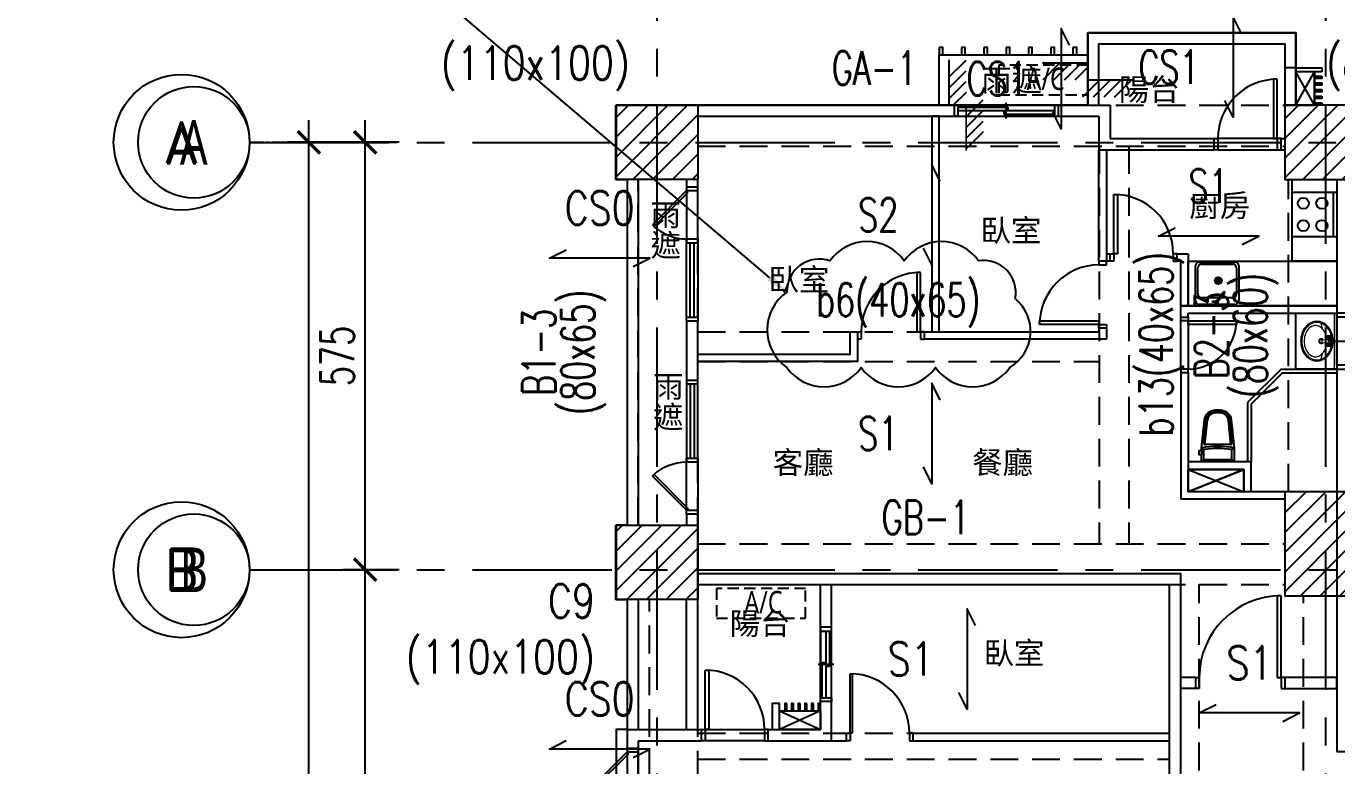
# Model space of a CAD drawing. Header units: millimetres. Extents: x -3377 to 119122, y -22007 to 15479.
# Drawn here: x 63503 to 65267, y 5925 to 6920 of the extents above; entities that cross this region are included whole.
import ezdxf
from ezdxf import colors
from ezdxf.entities.mleader import LeaderData, LeaderLine
from ezdxf.enums import TextEntityAlignment as Align
from ezdxf.math import Vec2, Vec3

# ---------------------------------------------------------------- set-up
doc = ezdxf.new("R2010")
doc.units = ezdxf.units.MM
doc.header["$LTSCALE"] = 150
doc.header["$MEASUREMENT"] = 0
for name, pattern in [('11', [0.15, 0.1, -0.05]), ('CENTER', [2, 1.25, -0.25, 0.25, -0.25]), ('HIDDEN', [0.375, 0.25, -0.125])]:
    doc.linetypes.add(name, pattern=pattern)
doc.layers.get('0').update_dxf_attribs({"plot": 0})
for name, color, linetype in [('A-10-OTHER', 7, 'Continuous'), ('ASSLN', 8, 'Continuous'), ('COL', 1, 'Continuous'), ('Col-Line', 8, 'CENTER'), ('FIN', 5, 'Continuous'), ('GRID', 5, 'CENTER'), ('OPEN', 4, 'Continuous'), ('S-COL', 7, 'Continuous'), ('S-COLB', 4, 'HIDDEN'), ('S-GRID', 1, 'CENTER'), ('S-GRID-DIM', 2, 'Continuous'), ('S-GRID-T', 3, 'Continuous'), ('S-HATCH-COL', 13, 'Continuous'), ('S-OPEN', 13, 'Continuous'), ('S-RCBMB', 3, 'HIDDEN'), ('S-RCBMG', 2, 'HIDDEN'), ('S-SLAB', 5, 'Continuous'), ('S-SLABT', 2, 'Continuous'), ('S-TEXTB', 3, 'Continuous'), ('S-TEXTC', 3, 'Continuous'), ('S-TEXTG', 2, 'Continuous'), ('S-THIN', 201, 'Continuous'), ('TEXT', 2, 'Continuous'), ('TOIL', 6, 'Continuous'), ('TOILET', 141, 'Continuous'), ('WALL', 2, 'Continuous'), ('WALL2', 3, 'Continuous'), ('WALL3', 4, 'Continuous')]:
    doc.layers.add(name, color=color, linetype=linetype)
for name, color, linetype, plot in [('AREA', 3, 'Continuous', False), ('S-ARCH', 252, 'Continuous', False), ('S-CLOUD_2022-0304', 4, 'Continuous', False), ('機電', 11, 'Continuous', False)]:
    doc.layers.add(name, color=color, linetype=linetype, plot=plot)
doc.styles.add('3E', font='simplex.shx', dxfattribs={"width": 0.8, "height": 45, "bigfont": 'dayus.shx'})
doc.styles.add('C1', font='', dxfattribs={"bigfont": 'japanese.shx'})
doc.styles.add('CD2', font='romand', dxfattribs={"height": 15})
doc.styles.add('CS4', font='romans.shx', dxfattribs={"width": 0.7, "height": 45, "bigfont": 'lsp.shx'})
doc.styles.add('HH', font='')
doc.styles.add('HHV', font='')
doc.styles.add('LSP', font='SIMPLEX.shx', dxfattribs={"width": 0.8, "bigfont": 'lsp.shx'})
doc.styles.get('C1').set_extended_font_data('微軟正黑體')
doc.styles.get('HH').set_extended_font_data('Microsoft JhengHei')
doc.styles.get('HHV').set_extended_font_data('@微軟正黑體')
doc.dimstyles.new('DIM150', dxfattribs={"dimscale": 15, "dimtxt": 3, "dimasz": 2, "dimexe": 2, "dimexo": 2, "dimgap": 1, "dimtad": 1, "dimdec": 1, "dimdsep": 46, "dimtxsty": 'CS4', "dimblk1": 'ARCHTICK', "dimblk2": 'ARCHTICK', "dimsah": 1, "dimcen": 2, "dimdle": 2, "dimadec": 0, "dimazin": 0, "dimtfac": 1, "dimtdec": 1, "dimtmove": 0, "dimatfit": 3, "dimldrblk": 'TAA', "dimfxl": 0, "dimtolj": 1, "dimarcsym": 0})

# ---------------------------------------------------------------- blocks, each defined once
blk = doc.blocks.new('SG2')
at = {"layer": 'S-GRID-T'}
blk.add_circle((-6.09375, 0), 6.09375, dxfattribs=at)
at = {"layer": 'S-GRID-T', "style": 'CD2'}
blk.add_attdef('GRID-BUB', text='', height=3.75, dxfattribs=at).set_placement((-6.09375, 0), align=Align.MIDDLE_CENTER)
blk = doc.blocks.new('_ARCHTICK')
at = {"color": 0, "linetype": 'ByBlock', "const_width": 0.15}
blk.add_lwpolyline([(-0.5, -0.5), (0.5, 0.5)], dxfattribs=at)
blk = doc.blocks.new('*D75')
at = {"layer": 'DEFPOINTS', "color": 0, "transparency": 16777216}
for p in [(-8779.1, -995.9), (-8703.4, -995.9), (-8703.4, -2885.9)]:
    blk.add_point(p, dxfattribs=at)
at = {"layer": 'S-GRID-DIM', "color": 0, "lineweight": -2, "transparency": 16777216}
for p, q in [((-8779.1, -2915.9), (-8779.1, -965.9)), ((-8733.4, -995.9), (-8809.1, -995.9)), ((-8733.4, -2885.9), (-8809.1, -2885.9))]:
    blk.add_line(p, q, dxfattribs=at)
at = {"layer": 'S-GRID-DIM', "color": 0, "lineweight": -2, "transparency": 16777216, "xscale": 30, "yscale": 30, "zscale": 30}
for p, rotation in [((-8779.1, -995.9), 90), ((-8779.1, -2885.9), 270)]:
    blk.add_blockref('_ARCHTICK', p, dxfattribs=dict(at, rotation=rotation))
at = {"layer": 'S-GRID-DIM', "color": 0, "transparency": 16777216, "insert": (-8816.6, -1940.9), "char_height": 45, "attachment_point": 5, "rotation": 90, "style": 'CS4'}
blk.add_mtext('\\A1;1890', dxfattribs=at)
blk = doc.blocks.new('TAA')
at = {"linetype": 'Continuous'}
blk.add_line((0, 0), (-1.663, 0), dxfattribs=at)
blk.add_solid([(-1.5, -0.25), (-1.5, 0.25), (0, 0)], dxfattribs=at)
blk = doc.blocks.new('*D77')
at = {"layer": 'DEFPOINTS', "color": 0, "transparency": 16777216}
for p in [(-8703.4, -1570.9), (-8627.8, -1570.9), (-8627.8, -2310.9)]:
    blk.add_point(p, dxfattribs=at)
at = {"layer": 'S-GRID-DIM', "color": 0, "lineweight": -2, "transparency": 16777216}
for p, q in [((-8703.4, -2340.9), (-8703.4, -1540.9)), ((-8657.8, -1570.9), (-8733.4, -1570.9)), ((-8657.8, -2310.9), (-8733.4, -2310.9))]:
    blk.add_line(p, q, dxfattribs=at)
at = {"layer": 'S-GRID-DIM', "color": 0, "lineweight": -2, "transparency": 16777216, "xscale": 30, "yscale": 30, "zscale": 30}
for p, rotation in [((-8703.4, -1570.9), 90), ((-8703.4, -2310.9), 270)]:
    blk.add_blockref('_ARCHTICK', p, dxfattribs=dict(at, rotation=rotation))
at = {"layer": 'S-GRID-DIM', "color": 0, "transparency": 16777216, "insert": (-8740.9, -1940.9), "char_height": 45, "attachment_point": 5, "rotation": 90, "style": 'CS4'}
blk.add_mtext('\\A1;740', dxfattribs=at)
blk = doc.blocks.new('*D78')
at = {"layer": 'DEFPOINTS', "color": 0, "transparency": 16777216}
for p in [(-8703.4, -995.9), (-8627.8, -995.9), (-8627.8, -1570.9)]:
    blk.add_point(p, dxfattribs=at)
at = {"layer": 'S-GRID-DIM', "color": 0, "lineweight": -2, "transparency": 16777216}
for p, q in [((-8703.4, -1600.9), (-8703.4, -965.9)), ((-8657.8, -995.9), (-8733.4, -995.9)), ((-8657.8, -1570.9), (-8733.4, -1570.9))]:
    blk.add_line(p, q, dxfattribs=at)
at = {"layer": 'S-GRID-DIM', "color": 0, "lineweight": -2, "transparency": 16777216, "xscale": 30, "yscale": 30, "zscale": 30}
for p, rotation in [((-8703.4, -995.9), 90), ((-8703.4, -1570.9), 270)]:
    blk.add_blockref('_ARCHTICK', p, dxfattribs=dict(at, rotation=rotation))
at = {"layer": 'S-GRID-DIM', "color": 0, "transparency": 16777216, "insert": (-8740.9, -1283.4), "char_height": 45, "attachment_point": 5, "rotation": 90, "style": 'CS4'}
blk.add_mtext('\\A1;575', dxfattribs=at)
blk = doc.blocks.new('COL(2F-16F)')
for points in [[(-8365.9, -945.9), (-8255.9, -945.9), (-8255.9, -1045.9), (-8365.9, -1045.9)], [(-7380.9, -945.9), (-7465.9, -945.9), (-7465.9, -1045.9), (-7380.9, -1045.9)], [(-7380.9, -1465.9), (-7465.9, -1465.9), (-7465.9, -1605.9), (-7380.9, -1605.9)], [(-8365.9, -1510.9), (-8255.9, -1510.9), (-8255.9, -1610.9), (-8365.9, -1610.9)]]:
    blk.add_lwpolyline(points, close=True)
blk = doc.blocks.new('$PDS00100RS06Y00DW0000DW10')
at = {"color": 0, "linetype": 'Continuous'}
for p, q in [((40, 85), (35, 85)), ((35, 85), (35, 5)), ((40, 5), (40, 85)), ((-45, 5), (-40, 5)), ((-40, 5), (-40, -5)), ((35, 5), (40, 5)), ((45, 5), (40, 5)), ((40, 5), (40, -5)), ((-40, -5), (-45, -5)), ((40, -5), (45, -5))]:
    blk.add_line(p, q, dxfattribs=at)
blk.add_arc((40, 5), 80, 90, 180, dxfattribs=at)
blk = doc.blocks.new('$PWS001115O08HK0DW0000DW2')
at = {"color": 0, "linetype": 'Continuous'}
for p, q in [((-55, 7.5), (-50, 7.5)), ((-50, 7.5), (-50, -7.5)), ((50, 7.5), (-50, 7.5)), ((50, 2.5), (-50, 2.5)), ((55, 7.5), (50, 7.5)), ((50, 7.5), (50, -7.5)), ((-50, -7.5), (-55, -7.5)), ((50, -2.5), (-50, -2.5)), ((-50, -7.5), (50, -7.5)), ((50, -7.5), (55, -7.5))]:
    blk.add_line(p, q, dxfattribs=at)
blk = doc.blocks.new('$PDS002515O05SC0DW00008C10')
at = {"color": 0, "linetype": 'Continuous', "lineweight": -2}
for p, q in [((-13.5, 53.5), (-15.6, 51.3)), ((32.5, 7.5), (-13.5, 53.5)), ((-15.6, 51.3), (30.4, 5.4)), ((-37.5, 7.5), (-32.5, 7.5)), ((-32.5, 7.5), (-32.5, -7.5)), ((32.5, 7.5), (-32.5, 7.5)), ((30.4, 5.4), (32.5, 7.5)), ((37.5, 7.5), (32.5, 7.5)), ((32.5, 7.5), (32.5, -7.5)), ((-32.5, -7.5), (-37.5, -7.5)), ((-32.5, -7.5), (32.5, -7.5)), ((32.5, -7.5), (37.5, -7.5))]:
    blk.add_line(p, q, dxfattribs=at)
blk.add_arc((32.5, 7.5), 65, 135, 180, dxfattribs=at)
blk = doc.blocks.new('A$C536C7597')
at = {"color": 252}
for p, q in [((-1775, 1245), (-1775, 780)), ((-1035, 825), (-960, 855)), ((-1035, 855), (-960, 825)), ((-1790, 680), (-1790, 505)), ((-1775, 680), (-1775, 505))]:
    blk.add_line(p, q, dxfattribs=at)
for points in [[(-1170, 1412.5), (-1170, 1345), (-1370, 1345), (-1370, 1412.5)], [(-890, 1065), (-835, 1065), (-835, 990), (-845, 990), (-845, 990), (-890, 990)]]:
    blk.add_lwpolyline(points, close=True, dxfattribs=at)
for points in [[(-890, 1345), (-865, 1345), (-865, 1390), (-890, 1390), (-890, 1345), (-865, 1390), (-865, 1345), (-890, 1390)], [(-1530, 530), (-1530, 505), (-1585, 505), (-1585, 530), (-1530, 530), (-1585, 505), (-1585, 530), (-1530, 505)]]:
    blk.add_lwpolyline(points, dxfattribs=at)
at = {"layer": 'A-10-OTHER', "color": 252}
for points in [[(-1370, 1422.5), (-1370, 1412.5), (-1365, 1412.5), (-1365, 1422.5)], [(-1340, 1422.5), (-1340, 1412.5), (-1335, 1412.5), (-1335, 1422.5)], [(-1310, 1422.5), (-1310, 1412.5), (-1305, 1412.5), (-1305, 1422.5)], [(-1280, 1422.5), (-1280, 1412.5), (-1275, 1412.5), (-1275, 1422.5)], [(-1250, 1422.5), (-1250, 1412.5), (-1245, 1412.5), (-1245, 1422.5)], [(-1220, 1422.5), (-1220, 1412.5), (-1215, 1412.5), (-1215, 1422.5)], [(-1190, 1422.5), (-1190, 1412.5), (-1185, 1412.5), (-1185, 1422.5)]]:
    blk.add_lwpolyline(points, close=True, dxfattribs=at)
at = {"layer": 'AREA', "color": 252}
blk.add_line((-1790, 1245), (-1790, 780), dxfattribs=at)
at = {"layer": 'ASSLN', "color": 252}
for points in [[(-855, 1390), (-890, 1390), (-890, 1395), (-855, 1395)], [(-855, 1384), (-855, 1381), (-865, 1381), (-865, 1384)], [(-855, 1375), (-855, 1372), (-865, 1372), (-865, 1375)], [(-855, 1366), (-855, 1363), (-865, 1363), (-865, 1366)], [(-855, 1357), (-855, 1354), (-865, 1354), (-865, 1357)], [(-855, 1348), (-855, 1345), (-865, 1345), (-865, 1348)], [(-1575, 540), (-1578, 540), (-1578, 530), (-1575, 530)], [(-1566, 540), (-1569, 540), (-1569, 530), (-1566, 530)], [(-1557, 540), (-1560, 540), (-1560, 530), (-1557, 530)], [(-1548, 540), (-1551, 540), (-1551, 530), (-1548, 530)], [(-1539, 540), (-1542, 540), (-1542, 530), (-1539, 530)], [(-1530, 540), (-1533, 540), (-1533, 530), (-1530, 530)]]:
    blk.add_lwpolyline(points, close=True, dxfattribs=at)
at = {"layer": 'COL', "color": 252}
for points in [[(-1805, 1345), (-1695, 1345), (-1695, 1245), (-1805, 1245)], [(-820, 1345), (-905, 1345), (-905, 1245), (-820, 1245)], [(-820, 825), (-905, 825), (-905, 685), (-820, 685)], [(-1805, 780), (-1695, 780), (-1695, 680), (-1805, 680)]]:
    blk.add_lwpolyline(points, close=True, dxfattribs=at)
at = {"layer": 'Col-Line', "color": 252, "linetype": 'ByBlock'}
for centre in [(-2373.2, 1295), (-2373.2, 720)]:
    blk.add_circle(centre, 75, dxfattribs=at)
at = {"layer": 'FIN', "color": 252}
for p, q in [((-895, 1228), (-835, 1228)), ((-895, 1168), (-895, 1228)), ((-840, 1228), (-840, 1168)), ((-835, 1228), (-835, 1168)), ((-835, 1168), (-895, 1168)), ((-1025, 1082), (-1025, 1129)), ((-1020, 1134), (-972, 1134)), ((-1017, 1131), (-975, 1131)), ((-967, 1129), (-967, 1082)), ((-1022, 1091), (-1022, 1126)), ((-994.4, 1111.2), (-994.4, 1106.5)), ((-970, 1126), (-970, 1091)), ((-996.5, 1082), (-987.3, 1093.8)), ((-996, 1110.5), (-992.7, 1107.2)), ((-992.7, 1110.5), (-996, 1107.2)), ((-985.8, 1093.3), (-986.6, 1093.9)), ((-972, 1077), (-1020, 1077)), ((-975, 1086), (-1017, 1086)), ((-1002.2, 1080), (-1002.2, 1081)), ((-998.1, 1081), (-1002.2, 1081)), ((-998.2, 1080), (-1002.2, 1080)), ((-998.2, 1082), (-994.9, 1078.7)), ((-994.9, 1082), (-998.2, 1078.7)), ((-994.9, 1080.8), (-985.8, 1092.5)), ((-986.5, 1091.6), (-988.1, 1092.8))]:
    blk.add_line(p, q, dxfattribs=at)
blk.add_lwpolyline([(-1035, 1135), (-895, 1135), (-895, 1245)], dxfattribs=at)
for points in [[(-895, 1135), (-895, 1245), (-835, 1245), (-835, 1135)], [(-1035, 1135), (-835, 1135), (-835, 1075), (-1035, 1075)]]:
    blk.add_lwpolyline(points, close=True, dxfattribs=at)
for centre, radius in [((-880, 1213), 7.5), ((-855, 1213), 7.5), ((-880, 1183), 7.5), ((-855, 1183), 7.5), ((-994.4, 1108.9), 4.63), ((-994.4, 1108.9), 2.34), ((-996.6, 1080.3), 1.7)]:
    blk.add_circle(centre, radius, dxfattribs=at)
for centre, radius, start, end in [((-1020, 1129), 5, 90, 180), ((-1017, 1126), 5, 90, 180), ((-975, 1126), 5, 360, 90), ((-972, 1129), 5, 360, 90), ((-986.9, 1093.5), 0.5, 52.041, 142.041), ((-1020, 1082), 5, 180, 270), ((-1017, 1091), 5, 180, 270), ((-986.1, 1092.9), 0.5, 322.041, 52.041), ((-975, 1091), 5, 270, 360), ((-972, 1082), 5, 270, 360)]:
    blk.add_arc(centre, radius, start, end, dxfattribs=at)
at = {"layer": 'GRID', "color": 252, "ltscale": 0.1}
for p, q in [((-2298.2, 1295), (-2098.2, 1295)), ((-2298.2, 720), (-2098.2, 720))]:
    blk.add_line(p, q, dxfattribs=at)
at = {"layer": 'OPEN', "color": 252, "linetype": 'Continuous'}
for p, q in [((-915, 1380), (-920, 1380)), ((-920, 1380), (-920, 1300)), ((-915, 1300), (-915, 1380)), ((-1350, 1345), (-1345, 1345)), ((-1345, 1345), (-1345, 1330)), ((-1215, 1345), (-1345, 1345)), ((-1345, 1342.5), (-1277.5, 1342.5)), ((-1280, 1327), (-1280, 1348)), ((-1277.5, 1342.5), (-1277.5, 1337.5)), ((-1210, 1345), (-1215, 1345)), ((-1215, 1345), (-1215, 1330)), ((-1345, 1330), (-1350, 1330)), ((-1215, 1337.5), (-1345, 1337.5)), ((-1345, 1330), (-1215, 1330)), ((-1282.5, 1332.5), (-1282.5, 1337.5)), ((-1215, 1332.5), (-1282.5, 1332.5)), ((-1215, 1330), (-1210, 1330)), ((-1000, 1300), (-995, 1300)), ((-995, 1300), (-995, 1285)), ((-915, 1300), (-995, 1300)), ((-920, 1300), (-915, 1300)), ((-910, 1300), (-915, 1300)), ((-915, 1300), (-915, 1285)), ((-995, 1285), (-1000, 1285)), ((-995, 1285), (-915, 1285)), ((-915, 1285), (-910, 1285)), ((-1135, 1145, 0), (-1135, 1225, 0)), ((-1135, 1225, 0), (-1130, 1225, 0)), ((-1130, 1225, 0), (-1130, 1145, 0)), ((-1155, 1135, 0), (-1155, 1130, 0)), ((-1155, 1130, 0), (-1145, 1130, 0)), ((-1145, 1130, 0), (-1145, 1135, 0)), ((-1140, 1145, 0), (-1135, 1145, 0)), ((-1135, 1135, 0), (-1140, 1135, 0)), ((-1135, 1145, 0), (-1135, 1135, 0)), ((-1130, 1145, 0), (-1135, 1145, 0)), ((-1050, 1145, 0), (-1055, 1145, 0)), ((-1055, 1145, 0), (-1055, 1135, 0)), ((-1055, 1135, 0), (-1050, 1135, 0)), ((-1045, 1055), (-1045, 1060)), ((-1035, 1060), (-1035, 1055)), ((-835, 1060), (-835, 1065)), ((-820, 1060), (-835, 1060)), ((-835, 995), (-835, 1060)), ((-1235, 1050, 0), (-1235, 1055, 0)), ((-1235, 1055, 0), (-1155, 1055, 0)), ((-1155, 1050, 0), (-1235, 1050, 0)), ((-1155, 1055, 0), (-1155, 1050, 0)), ((-1155, 1045, 0), (-1155, 1050, 0)), ((-1155, 1050, 0), (-1145, 1050, 0)), ((-1145, 1050, 0), (-1145, 1045, 0)), ((-1035, 1055), (-1045, 1055)), ((-1045, 990), (-1045, 1055)), ((-1035, 1055), (-1035, 990)), ((-1035, 1055), (-970, 1055)), ((-1035, 1050), (-1035, 1055)), ((-970, 1050), (-1035, 1050)), ((-970, 1055), (-970, 1050)), ((-838, 1027.5), (-817, 1027.5)), ((-1035, 990), (-1045, 990)), ((-1045, 990), (-1045, 985)), ((-1035, 985), (-1035, 990)), ((-820, 995), (-835, 995)), ((-835, 995), (-835, 990)), ((-910, 685), (-915, 685)), ((-915, 685), (-915, 575)), ((-910, 575), (-910, 685)), ((-1530, 642.5), (-1530, 637.5)), ((-1530, 642.5), (-1530, 637.5)), ((-1530, 637.5), (-1515, 637.5)), ((-1530, 637.5), (-1530, 547.5)), ((-1530, 637.5), (-1515, 637.5)), ((-1530, 637.5), (-1530, 547.5)), ((-1522.5, 637.5), (-1522.5, 547.5)), ((-1522.5, 637.5), (-1522.5, 547.5)), ((-1517.5, 637.5), (-1517.5, 590)), ((-1517.5, 637.5), (-1517.5, 590)), ((-1515, 637.5), (-1515, 642.5)), ((-1515, 637.5), (-1515, 642.5)), ((-1515, 547.5), (-1515, 637.5)), ((-1515, 547.5), (-1515, 637.5)), ((-1685, 505), (-1685, 585)), ((-1685, 585), (-1680, 585)), ((-1680, 585), (-1680, 505)), ((-1512, 592.5), (-1533, 592.5)), ((-1512, 592.5), (-1533, 592.5)), ((-1527.5, 547.5), (-1527.5, 595)), ((-1527.5, 595), (-1522.5, 595)), ((-1527.5, 547.5), (-1527.5, 595)), ((-1527.5, 595), (-1522.5, 595)), ((-1517.5, 590), (-1522.5, 590)), ((-1517.5, 590), (-1522.5, 590)), ((-1490, 500), (-1490, 580)), ((-1490, 580), (-1487, 580)), ((-1487, 580), (-1487, 500)), ((-1025, 575), (-1020, 575)), ((-1020, 575), (-1020, 560)), ((-915, 575), (-910, 575)), ((-905, 575), (-910, 575)), ((-910, 575), (-910, 560)), ((-1530, 542.5), (-1530, 547.5)), ((-1530, 547.5), (-1515, 547.5)), ((-1530, 542.5), (-1530, 547.5)), ((-1530, 547.5), (-1515, 547.5)), ((-1515, 547.5), (-1515, 542.5)), ((-1515, 547.5), (-1515, 542.5)), ((-1020, 560), (-1025, 560)), ((-910, 560), (-905, 560)), ((-1690, 505), (-1685, 505)), ((-1685, 505), (-1685, 490)), ((-1685, 505), (-1605, 505)), ((-1680, 505), (-1685, 505)), ((-1600, 505), (-1605, 505)), ((-1605, 505), (-1605, 490)), ((-1495, 500), (-1490, 500)), ((-1490, 500), (-1490, 490)), ((-1487, 500), (-1490, 500)), ((-1405, 500), (-1410, 500)), ((-1410, 500), (-1410, 490)), ((-1685, 490), (-1690, 490)), ((-1605, 490), (-1685, 490)), ((-1605, 490), (-1600, 490)), ((-1490, 490), (-1495, 490)), ((-1410, 490), (-1405, 490))]:
    blk.add_line(p, q, dxfattribs=at)
for centre, radius, start, end in [((-915, 1300), 80, 90, 180), ((-1135, 1145, 0), 80, 0, 90), ((-1155, 1050, 0), 80, 90, 180), ((-1035, 1055), 65, 270, 0), ((-910, 575), 110, 90, 180), ((-1685, 505), 80, 0, 90), ((-1490, 500), 80, 0, 90)]:
    blk.add_arc(centre, radius, start, end, dxfattribs=at)
at = {"layer": 'TOIL', "color": 252}
for p, q in [((-910, 990), (-955, 945)), ((-910, 990), (-835, 990)), ((-907.9, 985), (-950, 942.9)), ((-907.9, 985), (-835, 985)), ((-955, 945), (-955, 865)), ((-950, 942.9), (-950, 865)), ((-1014.3, 890.7, 0), (-1011.1, 921.4, 0)), ((-1012.5, 888.5, 0), (-1009.1, 921.2, 0)), ((-991.9, 933, 0), (-998.1, 933, 0)), ((-991.9, 931, 0), (-998.1, 931, 0)), ((-977.5, 888.5, 0), (-980.9, 921.2, 0)), ((-975.7, 890.7, 0), (-978.9, 921.4, 0)), ((-1013.8, 881.3, 0), (-1017, 884, 0)), ((-977.7, 888.5, 0), (-1012.3, 888.5, 0)), ((-976.2, 881.3, 0), (-973, 884, 0)), ((-1016.4, 880.4, 0), (-1017, 880.4, 0)), ((-1016.4, 874.4, 0), (-1017, 874.4, 0)), ((-1016.4, 874.4, 0), (-1016.4, 880.4, 0)), ((-1016.4, 880.4, 0), (-1016.4, 880.4, 0)), ((-1016.4, 880.4, 0), (-1016.4, 880.4, 0)), ((-1016.4, 880.4, 0), (-1016.4, 880.4, 0)), ((-1016.4, 880.4, 0), (-1016.4, 880.4, 0)), ((-1013.7, 868.3, 0), (-1016.4, 865.6, 0)), ((-1014, 869, 0), (-1014, 880.6, 0)), ((-977, 868, 0), (-1013, 868, 0)), ((-976.3, 868.3, 0), (-973.6, 865.6, 0)), ((-976, 869, 0), (-976, 880.6, 0))]:
    blk.add_line(p, q, dxfattribs=at)
blk.add_lwpolyline([(-1017, 874.4), (-1020.4, 874.4), (-1020.4, 880.4), (-1017, 880.4), (-1017, 884), (-1013, 921.6, -0.383798), (-998.1, 935), (-991.9, 935, -0.383798), (-977, 921.6), (-973, 884), (-973, 867, -0.414214), (-975, 865), (-1015, 865, -0.414214), (-1017, 867)], format="xyb", close=True, dxfattribs=at)
for centre, radius, start, end in [((-998.1, 920, 0), 13, 90, 173.9868), ((-998.1, 920, 0), 11, 90, 173.9868), ((-991.9, 920, 0), 13, 6.0132, 90), ((-991.9, 920, 0), 11, 6.0132, 90), ((-995, 764, 0), 122, 79.6111, 100.3889), ((-1012.3, 890.5, 0), 2, 173.9868, 270), ((-995, 764, 0), 119, 81.2257, 98.7743), ((-977.7, 890.5, 0), 2, 270, 6.0132), ((-1013, 880.6, 0), 1, 98.7743, 180), ((-1013, 869, 0), 1, 180, 270), ((-977, 869, 0), 1, 270, 0), ((-977, 880.6, 0), 1, 0, 81.2257)]:
    blk.add_arc(centre, radius, start, end, dxfattribs=at)
at = {"layer": 'TOILET', "color": 252, "lineweight": 13}
for p, q in [((-890, 990), (-890, 1065)), ((-835, 1065), (-890, 1065)), ((-838, 990), (-838, 1065)), ((-835, 1065), (-835, 990)), ((-854.1, 1043.9), (-856, 1051.6)), ((-853.8, 1029.1), (-843.1, 1029.9)), ((-853.8, 1025.9), (-843.1, 1025.1)), ((-843.1, 1034.7), (-847.9, 1034.7)), ((-847.9, 1029.5), (-847.9, 1034.7)), ((-843.1, 1032.3), (-847.9, 1032.3)), ((-847.9, 1020.3), (-847.9, 1025.5)), ((-847.2, 1030.6), (-843.8, 1034)), ((-847.2, 1034), (-843.8, 1030.6)), ((-847.2, 1021), (-843.8, 1024.4)), ((-847.2, 1024.4), (-843.8, 1021)), ((-845.5, 1029.9), (-845.5, 1034.7)), ((-845.5, 1020.3), (-845.5, 1025.1)), ((-843.1, 1020.3), (-843.1, 1034.7)), ((-856, 1003.4), (-854.1, 1011.1)), ((-843.1, 1022.7), (-847.9, 1022.7)), ((-843.1, 1020.3), (-847.9, 1020.3)), ((-835, 990), (-890, 990))]:
    blk.add_line(p, q, dxfattribs=at)
for centre, radius in [((-845.5, 1032.3), 2.39), ((-845.5, 1022.7), 2.39), ((-845.5, 1027.5), 0.955)]:
    blk.add_circle(centre, radius, dxfattribs=at)
for centre, radius, start, end in [((-856.4, 1029.3), 27, 140.5995, 161.2094), ((-856.4, 1029.3), 25.4, 140.5995, 161.2094), ((-856.8, 1029.5), 21.8, 143.9727, 163.2354), ((-859.6, 1031.9), 22.8, 116.76, 140.5995), ((-859.6, 1031.9), 21.2, 116.76, 140.5995), ((-861, 1032.6), 16.6, 119.6635, 143.9728), ((-861.7, 1036.1), 18.2, 90.0001, 116.7601), ((-861.7, 1036.1), 16.5, 90.0001, 116.7601), ((-863.6, 1037.2), 11.3, 90.0001, 119.6635), ((-863.6, 1037.2), 11.3, 60.3367, 90.0001), ((-861.7, 1036.1), 18.2, 63.2401, 90.0001), ((-861.7, 1036.1), 16.5, 63.2401, 90.0001), ((-866.3, 1032.6), 16.6, 36.0274, 60.3367), ((-863.8, 1031.9), 21.2, 39.4007, 63.2402), ((-863.8, 1031.9), 22.8, 39.4007, 63.2402), ((-870.5, 1029.5), 21.8, 16.7648, 36.0275), ((-867.1, 1029.3), 25.4, 18.7908, 39.4008), ((-867.1, 1029.3), 27, 18.7908, 39.4008), ((-851.2, 1027.5), 32.4, 161.2094, 180.0001), ((-851.2, 1027.5), 32.4, 180.0001, 198.7908), ((-851.2, 1027.5), 30.8, 161.2094, 180.0001), ((-851.2, 1027.5), 30.8, 180.0001, 198.7908), ((-850.1, 1027.5), 28.8, 163.2353, 180.0001), ((-850.1, 1027.5), 28.8, 180.0001, 196.7649), ((-856, 1027.5), 3.34, 28.7784, 331.2218), ((-856, 1027.5), 2.39, 39.073, 320.9273), ((-853.8, 1027.5), 1.56, 90.0001, 270.0001), ((-877.1, 1027.5), 28.8, 3.9273, 16.7648), ((-877.1, 1027.5), 28.8, 343.2354, 356.0729), ((-872.2, 1027.5), 30.8, 0.0001, 18.7908), ((-872.2, 1027.5), 30.8, 341.2094, 0.0001), ((-872.2, 1027.5), 32.4, 0.0001, 18.7908), ((-872.2, 1027.5), 32.4, 341.2094, 0.0001), ((-856.4, 1025.8), 27, 198.7908, 219.4008), ((-856.4, 1025.8), 25.4, 198.7908, 219.4008), ((-856.8, 1025.5), 21.8, 196.7648, 216.0275), ((-859.6, 1023.1), 22.8, 219.4007, 243.2402), ((-859.6, 1023.1), 21.2, 219.4007, 243.2402), ((-861, 1022.4), 16.6, 216.0274, 240.3368), ((-863.6, 1017.8), 11.3, 240.3367, 270.0001), ((-863.6, 1017.8), 11.3, 270.0001, 299.6635), ((-866.3, 1022.4), 16.6, 299.6635, 323.9728), ((-863.8, 1023.1), 21.2, 296.76, 320.5995), ((-863.8, 1023.1), 22.8, 296.76, 320.5995), ((-870.5, 1025.5), 21.8, 323.9727, 343.2354), ((-867.1, 1025.8), 25.4, 320.5995, 341.2094), ((-867.1, 1025.8), 27, 320.5994, 341.2094), ((-861.7, 1018.9), 18.2, 243.2401, 270.0001), ((-861.7, 1018.9), 16.5, 243.2401, 270.0001), ((-861.7, 1018.9), 16.5, 270.0001, 296.7601), ((-861.7, 1018.9), 18.2, 270.0001, 296.7601)]:
    blk.add_arc(centre, radius, start, end, dxfattribs=at)
at = {"layer": 'WALL', "color": 252}
for p, q in [((-1695, 1345), (-1140, 1345)), ((-1350, 1345), (-1350, 1330)), ((-1210, 1345), (-1210, 1330)), ((-1140, 1345), (-1140, 1300)), ((-1695, 1330), (-1155, 1330)), ((-1155, 1330), (-1155, 1285)), ((-1140, 1300), (-1000, 1300)), ((-1000, 1285), (-1000, 1300)), ((-910, 1285), (-910, 1300)), ((-910, 1300), (-905, 1300)), ((-1155, 1285), (-1000, 1285)), ((-910, 1285), (-905, 1285)), ((-1710, 1245), (-1710, 1235)), ((-1710, 1235), (-1695, 1235)), ((-1695, 1235), (-1695, 1245)), ((-820, 1065), (-835, 1065)), ((-1710, 1055), (-1710, 975)), ((-1710, 1055), (-1695, 1055)), ((-1695, 975), (-1695, 1055)), ((-835, 990), (-820, 990)), ((-1710, 975), (-1695, 975)), ((-1710, 795), (-1710, 780)), ((-1710, 795), (-1695, 795)), ((-1695, 795), (-1695, 780)), ((-1695, 715), (-1045, 715)), ((-1045, 335), (-1045, 715)), ((-1695, 700), (-1060, 700)), ((-1530, 505), (-1530, 700)), ((-1515, 490), (-1515, 700)), ((-1060, 335), (-1060, 700)), ((-1515, 642.5), (-1530, 642.5)), ((-1515, 642.5), (-1530, 642.5)), ((-1025, 575), (-1045, 575)), ((-1025, 575), (-1025, 560)), ((-1025, 560), (-1045, 560)), ((-1515, 542.5), (-1530, 542.5)), ((-1515, 542.5), (-1530, 542.5)), ((-1790, 505), (-1690, 505)), ((-1790, 505), (-1790, 220)), ((-1690, 490), (-1690, 505)), ((-1600, 490), (-1600, 505)), ((-1600, 505), (-1530, 505)), ((-1790, 480), (-1775, 480)), ((-1775, 490), (-1690, 490)), ((-1775, 490), (-1775, 235)), ((-1600, 490), (-1515, 490)), ((-815, 475), (-835, 475))]:
    blk.add_line(p, q, dxfattribs=at)
for points in [[(-905, 1345), (-890, 1345), (-890, 1395), (-905, 1395)], [(-905, 560), (-835, 560), (-835, 575), (-905, 575)]]:
    blk.add_lwpolyline(points, close=True, dxfattribs=at)
blk.add_lwpolyline([(-835, 1245), (-835, 475)], dxfattribs=at)
at = {"layer": 'WALL2', "color": 252}
for p, q in [((-1380, 1330, 0), (-1380, 1040, 0)), ((-1370, 1330, 0), (-1380, 1330, 0)), ((-1370, 1040, 0), (-1370, 1330, 0)), ((-1155, 1135, 0), (-1155, 1285, 0)), ((-1145, 1285, 0), (-1145, 1135)), ((-1145, 1135), (-1155, 1135, 0)), ((-1145, 1145, 0), (-1140, 1145, 0)), ((-1140, 1135, 0), (-1145, 1135, 0)), ((-1140, 1135, 0), (-1140, 1145, 0)), ((-1050, 1145, 0), (-1045, 1145, 0)), ((-1050, 1135, 0), (-1050, 1145, 0)), ((-1045, 1135, 0), (-1050, 1135, 0)), ((-1045, 1145, 0), (-1035, 1145, 0)), ((-1045, 1075), (-1045, 1135, 0)), ((-1035, 1145, 0), (-1035, 1075)), ((-1035, 1075), (-1045, 1075)), ((-1045, 1075), (-835, 1075)), ((-1045, 1060), (-1045, 1075)), ((-1045, 1060), (-1035, 1060)), ((-1035, 1065), (-835, 1065)), ((-1035, 1060), (-1035, 1065)), ((-1155, 1045, 0), (-1155, 1040, 0)), ((-1145, 1045, 0), (-1155, 1045, 0)), ((-1145, 1045, 0), (-1145, 1040, 0)), ((-1390, 1030, 0), (-1390, 1040, 0)), ((-1390, 1040, 0), (-1155, 1040, 0)), ((-1145, 1030, 0), (-1390, 1030, 0)), ((-1145, 1040, 0), (-1145, 1030, 0)), ((-1035, 985), (-1045, 985)), ((-1045, 985), (-1045, 815)), ((-1035, 985), (-1035, 825)), ((-950, 865), (-1035, 865)), ((-960, 855), (-1035, 855)), ((-905, 815), (-1045, 815)), ((-905, 825), (-1035, 825)), ((-1515, 500), (-1495, 500)), ((-1495, 490), (-1495, 500)), ((-1405, 490), (-1405, 500)), ((-1405, 500), (-1060, 500)), ((-1515, 490), (-1495, 490)), ((-1405, 490), (-1060, 490))]:
    blk.add_line(p, q, dxfattribs=at)
at = {"layer": 'WALL2', "color": 252, "linetype": 'Continuous'}
for p, q in [((-950, 825), (-950, 865)), ((-960, 825), (-960, 855))]:
    blk.add_line(p, q, dxfattribs=at)
at = {"layer": 'WALL2', "color": 252, "elevation": 0}
blk.add_lwpolyline([(-1480, 1040), (-1480, 1000), (-1695, 1000), (-1695, 1010), (-1490, 1010), (-1490, 1040), (-1480, 1040)], close=True, dxfattribs=at)
at = {"layer": 'WALL2', "color": 252}
blk.add_lwpolyline([(-1585, 505), (-1585, 540), (-1595, 540), (-1595, 505)], dxfattribs=at)
at = {"layer": 'WALL3', "color": 252}
for p, q in [((-1695, 505), (-1695, 780)), ((-1710, 505), (-1710, 680))]:
    blk.add_line(p, q, dxfattribs=at)
for points in [[(-1170, 1345), (-1170, 1442.5), (-890, 1442.5), (-890, 1345)], [(-1155, 1345), (-1155, 1427.5), (-905, 1427.5), (-905, 1427.5), (-905, 1345)]]:
    blk.add_lwpolyline(points, dxfattribs=at)
at = {"layer": '機電', "color": 252, "linetype": '11'}
for points in [[(-1170, 1358.8), (-1170, 1398.8), (-1290, 1398.8), (-1290, 1358.8)], [(-1549.8, 654.7), (-1549.8, 694.7), (-1669.8, 694.7), (-1669.8, 654.7)]]:
    blk.add_lwpolyline(points, close=True, dxfattribs=at)
at = {"layer": 'OPEN', "color": 252, "lineweight": -2, "rotation": 90.00000000000001}
for p in [(-1702.5, 1197.5), (-1782.5, 442.5)]:
    blk.add_blockref('$PDS002515O05SC0DW00008C10', p, dxfattribs=at)
at = {"layer": 'OPEN', "color": 252, "extrusion": (0, 0, -1), "zscale": -1, "rotation": 270}
blk.add_blockref('$PWS001115O08HK0DW0000DW2', (1702.5, 1110), dxfattribs=at)
at = {"layer": 'OPEN', "color": 252}
blk.add_blockref('$PDS00100RS06Y00DW0000DW10', (-1435, 1035, 0), dxfattribs=at)
at = {"layer": 'OPEN', "color": 252, "extrusion": (0, 0, -1), "xscale": -1, "zscale": -1, "rotation": 270}
blk.add_blockref('$PWS001115O08HK0DW0000DW2', (1702.5, 920), dxfattribs=at)
at = {"layer": 'OPEN', "color": 252, "lineweight": -2, "xscale": -1, "rotation": 90}
blk.add_blockref('$PDS002515O05SC0DW00008C10', (-1702.5, 832.5), dxfattribs=at)
at = {"layer": 'Col-Line', "color": 252, "style": 'C1', "width": 0.75}
for s, p in [('A', (-2373.2, 1295)), ('B', (-2373.2, 720))]:
    blk.add_text(s, height=60, dxfattribs=at).set_placement(p, align=Align.MIDDLE)
at = {"layer": 'TEXT', "color": 252, "style": 'HH'}
for s, p in [('雨遮', (-1272.6, 1363.8)), ('陽台', (-1087.3, 1351.1)), ('廚房', (-992.4, 1195)), ('臥室', (-1273.5, 1161.4)), ('臥室', (-1558.8, 1095.4)), ('客廳', (-1553.1, 849.2)), ('餐廳', (-1284.7, 849.3)), ('陽台', (-1611.1, 632.7)), ('臥室', (-1269.4, 592.9))]:
    blk.add_text(s, height=30, dxfattribs=at).set_placement(p, align=Align.CENTER)
at = {"layer": 'TEXT', "color": 252, "style": 'HHV'}
for p in [(-1753.7, 1177.5), (-1750.2, 946.7)]:
    blk.add_text('雨遮', height=30, rotation=270, dxfattribs=at).set_placement(p, align=Align.CENTER)
at = {"layer": '機電', "color": 252, "style": 'HH', "width": 0.8}
for p in [(-1252.5, 1365.5), (-1632.3, 661.4)]:
    blk.add_text('A/C', height=30, dxfattribs=at).set_placement(p)
blk = doc.blocks.new('2022-0217')
blk.add_blockref('A$C536C7597', (53991.1, -2290.9))
blk = doc.blocks.new('NTSELCH2')
at = {"layer": 'S-THIN'}
for p, q in [((0, 1.54), (0, 0)), ((0.58, 1.54), (2.12, 0)), ((1.54, 1.54), (3.07, 0)), ((2.5, 1.54), (4.03, 0)), ((-3.92, 0), (-2.37, -1.55)), ((-2.97, 0), (-1.43, -1.54)), ((-2.01, 0), (-0.47, -1.54)), ((-1.05, 0), (0.49, -1.54)), ((0, 1.16), (1.18, -0.02))]:
    blk.add_line(p, q, dxfattribs=at)
at = {"layer": 'S-THIN', "const_width": 0.169}
for points in [[(4.07, 1.54), (0, 1.54)], [(-4.07, 0), (0, 0)]]:
    blk.add_lwpolyline(points, dxfattribs=at)
blk = doc.blocks.new('NTSELCH1')
at = {"layer": 'S-THIN'}
for p, q in [((-2.5, 1.54), (-4.03, 0)), ((-1.54, 1.54), (-3.07, 0)), ((-0.58, 1.54), (-2.12, 0)), ((0, 1.54), (0, 0)), ((0, 1.16), (-1.18, -0.02)), ((1.05, 0), (-0.49, -1.54)), ((2.01, 0), (0.47, -1.54)), ((2.97, 0), (1.43, -1.54)), ((3.92, 0), (2.37, -1.55))]:
    blk.add_line(p, q, dxfattribs=at)
at = {"layer": 'S-THIN', "const_width": 0.169}
for points in [[(-4.07, 1.54), (0, 1.54)], [(4.07, 0), (0, 0)]]:
    blk.add_lwpolyline(points, dxfattribs=at)
blk = doc.blocks.new('LINE(2)')
at = {"layer": 'S-GRID'}
for points in [[(-8310.87, -344.9), (-8310.87, -3083.41)], [(-7410.87, -344.9), (-7410.87, -3083.41)], [(-8859.11, -995.91), (-5430.87, -995.91)], [(-8859.11, -1570.91), (-5430.87, -1570.91)]]:
    blk.add_lwpolyline(points, dxfattribs=at)
at = {"layer": 'S-GRID-T', "xscale": 15, "yscale": 15, "zscale": 15}
for p, values in [((-8859.11, -995.91), {'GRID-BUB': 'A'}), ((-8859.11, -1570.91), {'GRID-BUB': 'B'})]:
    blk.add_blockref('SG2', p, dxfattribs=at).add_auto_attribs(values)
at = {"layer": 'S-GRID-DIM'}
for base, p1, p2, picture, middle in [((-8779.11, -995.91), (-8703.44, -2885.91), (-8703.44, -995.91), '*D75', (-8816.61, -1940.91)), ((-8703.44, -995.91), (-8627.78, -1570.91), (-8627.78, -995.91), '*D78', (-8740.94, -1283.41)), ((-8703.44, -1570.91), (-8627.78, -2310.91), (-8627.78, -1570.91), '*D77', (-8740.94, -1940.91))]:
    dim = blk.add_linear_dim(base=base, p1=p1, p2=p2, angle=90, dimstyle='DIM150', dxfattribs=at)
    dim.commit()
    dim.dimension.update_dxf_attribs({"geometry": picture, "text_midpoint": middle})

msp = doc.modelspace()

# ---------------------------------------------------------------- hatches: boundary and pattern name
at = {"layer": 'S-HATCH-COL'}
h = msp.add_hatch(dxfattribs=at)
h.set_pattern_fill('ANSI31', color=256, scale=150, style=0)
h.set_pattern_definition([(45, (24220.8, 0), (-13.258252, 13.258252), [])])
h.paths.add_polyline_path([(67071.53, 6239.23), (67181.53, 6239.23), (67181.53, 6139.23), (67071.53, 6139.23)])
h.paths.add_polyline_path([(67071.53, 5499.23), (67181.53, 5499.23), (67181.53, 5399.23), (67071.53, 5399.23)])
h.paths.add_polyline_path([(67071.53, 4924.23), (67181.53, 4924.23), (67181.53, 4824.23), (67071.53, 4824.23)])
h.paths.add_polyline_path([(65966.53, 4924.23), (66076.53, 4924.23), (66076.53, 4824.23), (65966.53, 4824.23)])
h.paths.add_polyline_path([(65311.53, 4924.23), (65201.53, 4924.23), (65201.53, 4824.23), (65311.53, 4824.23)])
h.paths.add_polyline_path([(64296.53, 6814.23), (64406.53, 6814.23), (64406.53, 6714.23), (64296.53, 6714.23)])
h.paths.add_polyline_path([(64296.53, 6249.23), (64406.53, 6249.23), (64406.53, 6149.23), (64296.53, 6149.23)])
h.paths.add_polyline_path([(64296.53, 5514.23), (64406.53, 5514.23), (64406.53, 5414.23), (64296.53, 5414.23)])
h.paths.add_polyline_path([(64296.53, 4924.23), (64406.53, 4924.23), (64406.53, 4824.23), (64296.53, 4824.23)])
h.paths.add_polyline_path([(65281.53, 6814.23), (65196.53, 6814.23), (65196.53, 6714.23), (65281.53, 6714.23)])
h.paths.add_polyline_path([(66016.53, 5469.23), (66101.53, 5469.23), (66101.53, 5329.23), (66016.53, 5329.23)])
h.paths.add_polyline_path([(66016.53, 6294.23), (66101.53, 6294.23), (66101.53, 6154.23), (66016.53, 6154.23)])
h.paths.add_polyline_path([(65281.53, 6294.23), (65196.53, 6294.23), (65196.53, 6154.23), (65281.53, 6154.23)])
h.paths.add_polyline_path([(65196.53, 5469.23), (65281.53, 5469.23), (65281.53, 5329.23), (65196.53, 5329.23)])
h.paths.add_polyline_path([(66016.53, 6814.23), (66101.53, 6814.23), (66101.53, 6714.23), (66016.53, 6714.23)])
h.paths.add_polyline_path([(67071.53, 6814.23), (67181.53, 6814.23), (67181.53, 6714.23), (67071.53, 6714.23)])

# ---------------------------------------------------------------- linework, layer by layer
at = {"layer": 'S-CLOUD_2022-0304'}
msp.add_lwpolyline([(64526.5, 6461.3, 0.5205671), (64626.5, 6461.3, 0.5205671), (64726.5, 6461.3, 0.5205671), (64826.5, 6461.3, 0.5205671), (64833.78, 6554.01, 0.5205671), (64784.47, 6604.71, 0.5205671), (64684.47, 6604.71, 0.5205671), (64584.47, 6604.71, 0.5205671), (64526.5, 6562.68, 0.5205671)], format="xyb", close=True, dxfattribs=at)
at = {"layer": 'S-OPEN'}
for p, q in [((65066.53, 6324.23), (65141.53, 6294.23)), ((65141.53, 6324.23), (65066.53, 6294.23))]:
    msp.add_line(p, q, dxfattribs=at)
at = {"layer": 'S-RCBMB'}
for p, q in [((64946.53, 6759.23, 0), (64946.53, 6224.23, 0)), ((64986.53, 6759.23, 0), (64986.53, 6224.23, 0)), ((64406.53, 6509.23, 0), (64946.53, 6509.23, 0)), ((64406.53, 6469.23, 0), (64946.53, 6469.23, 0)), ((65041.53, 5469.23), (65041.53, 6169.23)), ((65081.53, 5469.23), (65081.53, 6169.23)), ((64406.53, 5969.23), (65041.53, 5969.23)), ((64406.53, 5934.23), (65041.53, 5934.23))]:
    msp.add_line(p, q, dxfattribs=at)
at = {"layer": 'S-RCBMG'}
for p, q in [((64406.53, 6814.23), (65196.53, 6814.23)), ((64406.53, 6759.23), (65196.53, 6759.23)), ((64326.53, 6249.23), (64326.53, 6714.23)), ((64406.53, 6249.23), (64406.53, 6714.23)), ((65201.53, 6294.23), (65201.53, 6714.23)), ((64406.53, 6224.23), (65196.53, 6224.23)), ((64406.53, 6169.23), (65196.53, 6169.23)), ((64341.53, 5514.23), (64341.53, 6149.23)), ((64406.53, 5514.23), (64406.53, 6149.23)), ((65221.53, 5469.23), (65221.53, 6154.23))]:
    msp.add_line(p, q, dxfattribs=at)
at = {"layer": 'S-SLAB'}
for points in [[(65281.53, 6814.23), (65211.53, 6814.23), (65211.53, 6911.73), (64931.53, 6911.73), (64931.53, 6814.23), (64296.53, 6814.23)], [(64731.53, 6814.23), (64731.53, 6881.73), (64931.53, 6881.73)], [(64296.53, 6814.23), (64296.53, 6714.23), (64311.53, 6714.23), (64311.53, 6249.23), (64296.53, 6249.23), (64296.53, 6149.23), (64311.53, 6149.23), (64311.53, 5974.23), (64296.53, 5974.23), (64296.53, 5689.23), (64311.53, 5689.23), (64311.53, 5514.23), (64296.53, 5514.23), (64296.53, 5414.23), (64311.53, 5414.23), (64311.53, 4924.23), (64296.53, 4924.23), (64296.53, 4824.23), (64931.53, 4824.23), (64931.53, 4726.73), (65216.53, 4726.73), (65216.53, 4824.23), (66076.53, 4824.23)]]:
    msp.add_lwpolyline(points, dxfattribs=at)
msp.add_lwpolyline([(65066.53, 6324.23), (65141.53, 6324.23), (65141.53, 6294.23), (65066.53, 6294.23)], close=True, dxfattribs=at)
at = {"layer": 'S-SLABT', "color": 1}
for points in [[(65138.18, 6910.45), (65126.93, 6932.95), (65126.93, 6797.95), (65115.68, 6820.45)], [(64906.75, 6894.87), (64895.5, 6917.37), (64895.5, 6782.37), (64884.25, 6804.87)], [(64732.78, 6711.71), (64721.53, 6734.21), (64721.53, 6599.21), (64710.28, 6621.71)], [(64319.57, 6597.14), (64342.07, 6608.39), (64207.07, 6608.39), (64229.57, 6619.64)], [(64780.28, 6114.23), (64769.03, 6136.73), (64769.03, 6001.73), (64757.78, 6024.23)], [(65194.03, 5985.26), (65216.53, 5996.51), (65081.53, 5996.51), (65104.03, 6007.76)], [(64319.57, 5936.77), (64342.07, 5948.02), (64207.07, 5948.02), (64229.57, 5959.27)]]:
    msp.add_lwpolyline(points, dxfattribs=at)
at = {"layer": 'S-SLABT', "color": 1, "elevation": 0}
for points in [[(65139.03, 6626.76), (65161.53, 6638.01), (65026.53, 6638.01), (65049.03, 6649.26)], [(64732.78, 6417.52), (64721.53, 6440.02), (64721.53, 6305.02), (64710.28, 6327.52)]]:
    msp.add_lwpolyline(points, dxfattribs=at)

# ---------------------------------------------------------------- block references
at = {"layer": 'S-ARCH'}
msp.add_blockref('2022-0217', (12110.4, 7760.14), dxfattribs=at)
at = {"layer": 'S-COL'}
msp.add_blockref('COL(2F-16F)', (72662.4, 7760.14), dxfattribs=at)
at = {"layer": 'S-COLB'}
msp.add_blockref('COL(2F-16F)', (72662.4, 7760.14), dxfattribs=at)
at = {"layer": 'S-GRID'}
msp.add_blockref('LINE(2)', (72662.4, 7760.14), dxfattribs=at)
at = {"layer": 'S-THIN', "xscale": 15, "yscale": 15, "zscale": 15, "rotation": 90}
msp.add_blockref('NTSELCH2', (64767.73, 6814.23), dxfattribs=at)
at = {"layer": 'S-THIN', "xscale": 15, "yscale": 15, "zscale": 15}
msp.add_blockref('NTSELCH1', (64931.53, 6847.98), dxfattribs=at)

# ---------------------------------------------------------------- texts
at = {"layer": 'S-SLABT', "color": 2}
for s, style, width, p in [('CS1', 'CS4', 0.7, (65081.93, 6842.95)), ('CS1', 'CS4', 0.7, (64850.5, 6827.37)), ('S2', 'CS4', 0.7, (64676.53, 6644.21)), ('S1', 'CS4', 0.7, (64676.53, 6350.02, 0)), ('S1', '3E', 0.8, (64724.03, 6046.73))]:
    msp.add_text(s, height=45, dxfattribs=dict(at, style=style, width=width)).set_placement(p, align=Align.RIGHT)
for s, style, width, p in [('S1', 'CS4', 0.7, (65094.03, 6683.01, 0)), ('CS0', '3E', 0.8, (64274.57, 6653.39)), ('S1', '3E', 0.8, (65149.03, 6041.51)), ('CS0', '3E', 0.8, (64274.57, 5993.02))]:
    msp.add_text(s, height=45, dxfattribs=dict(at, style=style, width=width)).set_placement(p, align=Align.CENTER)
at = {"layer": 'S-TEXTB', "linetype": 'Continuous', "style": 'CS4', "width": 0.7}
msp.add_text('b13(40x65)', height=45, rotation=90, dxfattribs=at).set_placement((65026.53, 6492.8), align=Align.MIDDLE)
msp.add_text('b6(40x65)', height=45, dxfattribs=at).set_placement((64676.53, 6549.23), align=Align.MIDDLE)
at = {"layer": 'S-TEXTC', "style": 'CS4', "width": 0.8}
for s, p in [('(110x100)', (64315.25, 6848.53)), ('C9', (64268.23, 6124.63)), ('(110x100)', (64268.23, 6049.63))]:
    msp.add_text(s, height=45, dxfattribs=at).set_placement(p, align=Align.RIGHT)
msp.add_text('(85x100)', height=45, dxfattribs=at).set_placement((65252.23, 6848.53))
at = {"layer": 'S-TEXTG', "style": 'CS4', "width": 0.7}
msp.add_text('GA-1', height=45, dxfattribs=at).set_placement((64701.53, 6864.23), align=Align.MIDDLE_RIGHT)
msp.add_text('GB-1', height=45, dxfattribs=at).set_placement((64713.4, 6259.73, 0), align=Align.MIDDLE)
at = {"layer": 'S-TEXTG', "char_height": 45, "attachment_point": 5, "rotation": 90, "line_spacing_factor": 0.7, "style": 'CS4'}
for s, insert in [('{\\W0.7;B2-3\\P(80x60)}', (65131.53, 6504.23)), ('{\\W0.7;B1-3\\P(80x65)}', (64226.53, 6481.73))]:
    msp.add_mtext(s, dxfattribs=dict(at, insert=insert))

# ---------------------------------------------------------------- leaders
at = {"layer": 'S-CLOUD_2022-0304'}
ml = msp.add_multileader_mtext('Standard', dxfattribs=at)
ml.set_content('尺寸調整', color=256, style='LSP')
ml.set_leader_properties(color=256)
ml.build(insert=Vec2(0, 0))
ml.multileader.update_dxf_attribs({"text_left_attachment_type": 2, "text_right_attachment_type": 2, "dogleg_length": 3, "arrow_head_size": 30, "scale": 15})
ctx = ml.context
ctx.base_point, ctx.scale, ctx.char_height, ctx.arrow_head_size, ctx.landing_gap_size, ctx.plane_origin = Vec3(63544.65, 7161.55), 15, 45, 30, 30, Vec3(64526.5, 6562.68)
ctx.left_attachment, ctx.right_attachment, ctx.text_align_type = 2, 2, 2
notes = []
notes.append((ctx, [(0, (1, 1, 0), (63823.35, 7161.55), (-1, 0), 45, [(0, [(64526.5, 6562.68)], 0, [])])]))
ctx.mtext.insert, ctx.mtext.alignment, ctx.mtext.flow_direction = Vec3(63748.35, 7188.86), 3, 5
for ctx, leaders in notes:
    for number, flags, end, landing, length, lines in leaders:
        leader = LeaderData()
        leader.index, (leader.has_last_leader_line, leader.has_dogleg_vector, leader.attachment_direction) = number, flags
        leader.last_leader_point, leader.dogleg_vector, leader.dogleg_length = Vec3(end), Vec3(landing), length
        for number, points, colour, breaks in lines:
            line = LeaderLine()
            line.index, line.vertices, line.color, line.breaks = number, Vec3.list(points), colors.encode_raw_color(colour), breaks
            leader.lines.append(line)
        ctx.leaders.append(leader)

doc.saveas('drawing.dxf')
